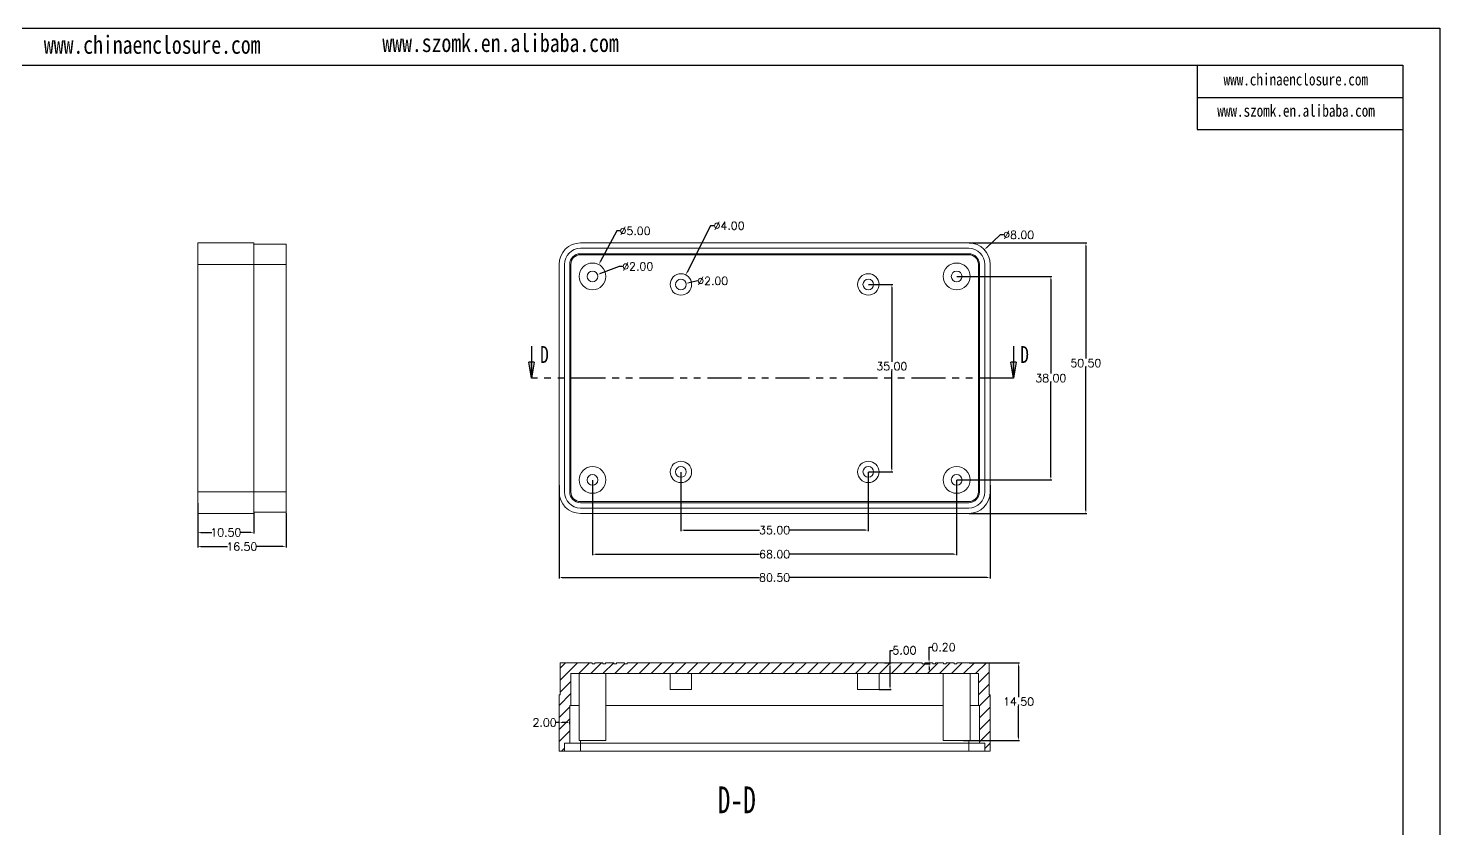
# Model space of a CAD drawing. Header units: inches. Extents: x 2300 to 3202, y 573 to 863.
# Drawn here: x 2447.3 to 2710.8, y 713.8 to 863.3 of the extents above; entities that cross this region are included whole.
import ezdxf

# ---------------------------------------------------------------- set-up
doc = ezdxf.new("R2010")
doc.units = ezdxf.units.IN
doc.linetypes.add('PHANTOM', pattern=[12.7, 6.35, -1.27, 1.27, -1.27, 1.27, -1.27])
doc.layers.add('10', color=7, linetype='Continuous')
doc.layers.add('文字', color=81, linetype='Continuous')
doc.styles.add('SLDTEXTSTYLE0', font='TXT', dxfattribs={"width": 0.75})
doc.styles.add('SLDTEXTSTYLE6', font='TXT', dxfattribs={"width": 0.7})
doc.styles.get("Standard").update_dxf_attribs({"font": 'txt', "bigfont": 'gbcbig.shx'})
doc.styles.add('宋体', font='', dxfattribs={"width": 0.8, "height": 3.5})
doc.styles.get('宋体').set_extended_font_data('SimSun')
doc.dimstyles.new('2', dxfattribs={"dimtxt": 1.5, "dimasz": 0.6, "dimexe": 0.18, "dimexo": 0.0625, "dimgap": 0.09, "dimtad": 0, "dimtih": 1, "dimtoh": 1, "dimzin": 0, "dimdsep": 46, "dimtxsty": 'Standard', "dimcen": 0, "dimadec": 0, "dimazin": 2, "dimtfac": 1, "dimtofl": 0, "dimtmove": 0, "dimatfit": 3, "dimfxl": 1, "dimtolj": 1, "dimtzin": 0, "dimarcsym": 0})

# ---------------------------------------------------------------- blocks, each defined once
blk = doc.blocks.new('_CLOSED')
at = {"color": 0, "linetype": 'ByBlock', "lineweight": -2}
for p, q in [((-1, 0.166667), (0, 0)), ((-1, 0.166667), (-1, -0.166667)), ((0, 0), (-1, -0.166667)), ((0, 0), (-1, 0))]:
    blk.add_line(p, q, dxfattribs=at)
blk = doc.blocks.new('*D159')
at = {"color": 0, "lineweight": -2}
for p, q in [((2478.9, 772.65), (2478.9, 766.33)), ((2495.4, 772.85), (2495.4, 766.33)), ((2479.5, 766.51), (2484.44, 766.51)), ((2494.8, 766.51), (2489.87, 766.51))]:
    blk.add_line(p, q, dxfattribs=at)
at = {"color": 0}
for points in [[(2479.5, 766.61), (2479.5, 766.41), (2478.9, 766.51)], [(2494.8, 766.61), (2494.8, 766.41), (2495.4, 766.51)]]:
    blk.add_solid(points, dxfattribs=at)
at = {"layer": 'Defpoints', "color": 0}
for p in [(2478.9, 772.72), (2495.4, 772.92), (2495.4, 766.51)]:
    blk.add_point(p, dxfattribs=at)
at = {"color": 0, "insert": (2487.15, 766.51), "char_height": 1.5, "attachment_point": 5}
blk.add_mtext('\\A1;16.50', dxfattribs=at)
blk = doc.blocks.new('*D166')
at = {"color": 0, "lineweight": -2}
for p, q in [((2478.9, 774.65), (2478.9, 768.99)), ((2489.4, 772.85), (2489.4, 768.99)), ((2479.5, 769.17), (2481.56, 769.17)), ((2488.8, 769.17), (2486.74, 769.17))]:
    blk.add_line(p, q, dxfattribs=at)
at = {"color": 0}
for points in [[(2479.5, 769.27), (2479.5, 769.07), (2478.9, 769.17)], [(2488.8, 769.27), (2488.8, 769.07), (2489.4, 769.17)]]:
    blk.add_solid(points, dxfattribs=at)
at = {"layer": 'Defpoints', "color": 0}
for p in [(2478.9, 774.72), (2489.4, 772.92), (2478.9, 769.17)]:
    blk.add_point(p, dxfattribs=at)
at = {"color": 0, "insert": (2484.15, 769.17), "char_height": 1.5, "attachment_point": 5}
blk.add_mtext('\\A1;10.50', dxfattribs=at)
blk = doc.blocks.new('*D167')
at = {"color": 0, "lineweight": -2}
for p, q in [((2608.19, 744.81), (2608.19, 747.14)), ((2608.19, 747.14), (2608.79, 747.14)), ((2607.16, 744.81), (2608.37, 744.81)), ((2608.19, 740.41), (2608.19, 744.21)), ((2606.19, 739.81), (2608.37, 739.81))]:
    blk.add_line(p, q, dxfattribs=at)
at = {"color": 0}
for points in [[(2608.09, 744.21), (2608.29, 744.21), (2608.19, 744.81)], [(2608.09, 740.41), (2608.29, 740.41), (2608.19, 739.81)]]:
    blk.add_solid(points, dxfattribs=at)
at = {"layer": 'Defpoints', "color": 0}
for p in [(2607.1, 744.81), (2608.19, 744.81), (2606.13, 739.81)]:
    blk.add_point(p, dxfattribs=at)
at = {"color": 0, "insert": (2610.88, 747.14), "char_height": 1.5, "attachment_point": 5}
blk.add_mtext('\\A1;5.00', dxfattribs=at)
blk = doc.blocks.new('*D168')
at = {"color": 0, "lineweight": -2}
for p, q in [((2615.48, 745.41), (2615.48, 747.73)), ((2615.48, 747.73), (2616.08, 747.73)), ((2614.74, 744.61), (2615.66, 744.61)), ((2615.3, 744.81), (2615.66, 744.81)), ((2615.48, 744.01), (2615.48, 743.41))]:
    blk.add_line(p, q, dxfattribs=at)
at = {"color": 0}
for points in [[(2615.38, 745.41), (2615.58, 745.41), (2615.48, 744.81)], [(2615.38, 744.01), (2615.58, 744.01), (2615.48, 744.61)]]:
    blk.add_solid(points, dxfattribs=at)
at = {"layer": 'Defpoints', "color": 0}
for p in [(2614.68, 744.61), (2615.24, 744.81), (2615.48, 744.81)]:
    blk.add_point(p, dxfattribs=at)
at = {"color": 0, "insert": (2618.17, 747.73), "char_height": 1.5, "attachment_point": 5}
blk.add_mtext('\\A1;0.20', dxfattribs=at)
blk = doc.blocks.new('*D169')
at = {"color": 0, "lineweight": -2}
for p, q in [((2622.97, 744.81), (2632.37, 744.81)), ((2632.19, 744.21), (2632.19, 738.4)), ((2632.19, 730.91), (2632.19, 736.72)), ((2621.91, 730.31), (2632.37, 730.31))]:
    blk.add_line(p, q, dxfattribs=at)
at = {"color": 0}
for points in [[(2632.09, 744.21), (2632.29, 744.21), (2632.19, 744.81)], [(2632.09, 730.91), (2632.29, 730.91), (2632.19, 730.31)]]:
    blk.add_solid(points, dxfattribs=at)
at = {"layer": 'Defpoints', "color": 0}
for p in [(2622.91, 744.81), (2632.19, 744.81), (2621.85, 730.31)]:
    blk.add_point(p, dxfattribs=at)
at = {"color": 0, "insert": (2632.19, 737.56), "char_height": 1.5, "attachment_point": 5}
blk.add_mtext('\\A1;14.50', dxfattribs=at)
blk = doc.blocks.new('*D170')
at = {"color": 0, "lineweight": -2}
for p, q in [((2552.63, 778.9), (2552.63, 764.91)), ((2620.63, 778.9), (2620.63, 764.91)), ((2553.23, 765.09), (2583.79, 765.09)), ((2620.03, 765.09), (2589.47, 765.09))]:
    blk.add_line(p, q, dxfattribs=at)
at = {"color": 0}
for points in [[(2553.23, 765.19), (2553.23, 764.99), (2552.63, 765.09)], [(2620.03, 765.19), (2620.03, 764.99), (2620.63, 765.09)]]:
    blk.add_solid(points, dxfattribs=at)
at = {"layer": 'Defpoints', "color": 0}
for p in [(2552.63, 778.97), (2620.63, 778.97), (2620.63, 765.09)]:
    blk.add_point(p, dxfattribs=at)
at = {"color": 0, "insert": (2586.63, 765.09), "char_height": 1.5, "attachment_point": 5}
blk.add_mtext('\\A1;68.00', dxfattribs=at)
blk = doc.blocks.new('*D171')
at = {"color": 0, "lineweight": -2}
for p, q in [((2569.13, 780.4), (2569.13, 769.41)), ((2604.13, 780.4), (2604.13, 769.41)), ((2569.73, 769.59), (2583.79, 769.59)), ((2603.53, 769.59), (2589.47, 769.59))]:
    blk.add_line(p, q, dxfattribs=at)
at = {"color": 0}
for points in [[(2569.73, 769.69), (2569.73, 769.49), (2569.13, 769.59)], [(2603.53, 769.69), (2603.53, 769.49), (2604.13, 769.59)]]:
    blk.add_solid(points, dxfattribs=at)
at = {"layer": 'Defpoints', "color": 0}
for p in [(2569.13, 780.47), (2604.13, 780.47), (2604.13, 769.59)]:
    blk.add_point(p, dxfattribs=at)
at = {"color": 0, "insert": (2586.63, 769.59), "char_height": 1.5, "attachment_point": 5}
blk.add_mtext('\\A1;35.00', dxfattribs=at)
blk = doc.blocks.new('*D172')
at = {"color": 0, "lineweight": -2}
for p, q in [((2620.69, 816.97), (2638.4, 816.97)), ((2638.22, 816.37), (2638.22, 798.81)), ((2638.22, 779.57), (2638.22, 797.13)), ((2620.69, 778.97), (2638.4, 778.97))]:
    blk.add_line(p, q, dxfattribs=at)
at = {"color": 0}
for points in [[(2638.12, 816.37), (2638.32, 816.37), (2638.22, 816.97)], [(2638.12, 779.57), (2638.32, 779.57), (2638.22, 778.97)]]:
    blk.add_solid(points, dxfattribs=at)
at = {"layer": 'Defpoints', "color": 0}
for p in [(2620.63, 816.97), (2638.22, 816.97), (2620.63, 778.97)]:
    blk.add_point(p, dxfattribs=at)
at = {"color": 0, "insert": (2638.22, 797.97), "char_height": 1.5, "attachment_point": 5}
blk.add_mtext('\\A1;38.00', dxfattribs=at)
blk = doc.blocks.new('*D173')
at = {"color": 0, "lineweight": -2}
for p, q in [((2604.19, 815.47), (2608.71, 815.47)), ((2608.53, 814.87), (2608.53, 801.02)), ((2608.53, 781.07), (2608.53, 799.34)), ((2604.19, 780.47), (2608.71, 780.47))]:
    blk.add_line(p, q, dxfattribs=at)
at = {"color": 0}
for points in [[(2608.43, 814.87), (2608.63, 814.87), (2608.53, 815.47)], [(2608.43, 781.07), (2608.63, 781.07), (2608.53, 780.47)]]:
    blk.add_solid(points, dxfattribs=at)
at = {"layer": 'Defpoints', "color": 0}
for p in [(2604.13, 815.47), (2608.53, 815.47), (2604.13, 780.47)]:
    blk.add_point(p, dxfattribs=at)
at = {"color": 0, "insert": (2608.53, 800.18), "char_height": 1.5, "attachment_point": 5}
blk.add_mtext('\\A1;35.00', dxfattribs=at)
blk = doc.blocks.new('*D174')
at = {"color": 0, "lineweight": -2}
for p, q in [((2557.14, 825.47), (2554.08, 819.7)), ((2557.74, 825.47), (2557.14, 825.47))]:
    blk.add_line(p, q, dxfattribs=at)
at = {"color": 0}
blk.add_solid([(2554, 819.75), (2554.17, 819.66), (2553.8, 819.17)], dxfattribs=at)
at = {"layer": 'Defpoints', "color": 0}
for p in [(2553.8, 819.17), (2551.46, 814.76)]:
    blk.add_point(p, dxfattribs=at)
at = {"color": 0, "insert": (2560.58, 825.47), "char_height": 1.5, "attachment_point": 5}
blk.add_mtext('\\A1;∅5.00', dxfattribs=at)
blk = doc.blocks.new('*D175')
at = {"color": 0, "lineweight": -2}
for p, q in [((2557.63, 818.83), (2554.13, 817.52)), ((2558.23, 818.83), (2557.63, 818.83))]:
    blk.add_line(p, q, dxfattribs=at)
at = {"color": 0}
blk.add_solid([(2554.1, 817.62), (2554.17, 817.43), (2553.57, 817.31)], dxfattribs=at)
at = {"layer": 'Defpoints', "color": 0}
for p in [(2553.57, 817.31), (2551.69, 816.62)]:
    blk.add_point(p, dxfattribs=at)
at = {"color": 0, "insert": (2561.07, 818.83), "char_height": 1.5, "attachment_point": 5}
blk.add_mtext('\\A1;∅2.00', dxfattribs=at)
blk = doc.blocks.new('*D176')
at = {"color": 0, "lineweight": -2}
for p, q in [((2574.69, 826.44), (2570.31, 817.79)), ((2575.29, 826.44), (2574.69, 826.44))]:
    blk.add_line(p, q, dxfattribs=at)
at = {"color": 0}
blk.add_solid([(2570.22, 817.83), (2570.4, 817.74), (2570.04, 817.25)], dxfattribs=at)
at = {"layer": 'Defpoints', "color": 0}
for p in [(2570.04, 817.25), (2568.23, 813.68)]:
    blk.add_point(p, dxfattribs=at)
at = {"color": 0, "insert": (2578.13, 826.44), "char_height": 1.5, "attachment_point": 5}
blk.add_mtext('\\A1;∅4.00', dxfattribs=at)
blk = doc.blocks.new('*D177')
at = {"color": 0, "lineweight": -2}
blk.add_line((2572.23, 816.12), (2570.7, 815.8), dxfattribs=at)
at = {"color": 0}
blk.add_solid([(2570.68, 815.9), (2570.72, 815.7), (2570.11, 815.67)], dxfattribs=at)
at = {"layer": 'Defpoints', "color": 0}
for p in [(2568.15, 815.26), (2570.11, 815.67)]:
    blk.add_point(p, dxfattribs=at)
at = {"color": 0, "insert": (2575.07, 816.12), "char_height": 1.5, "attachment_point": 5}
blk.add_mtext('\\A1;∅2.00', dxfattribs=at)
blk = doc.blocks.new('*D178')
at = {"color": 0, "lineweight": -2}
for p, q in [((2546.38, 777.96), (2546.38, 760.56)), ((2626.88, 777.96), (2626.88, 760.56)), ((2546.98, 760.74), (2583.79, 760.74)), ((2626.28, 760.74), (2589.47, 760.74))]:
    blk.add_line(p, q, dxfattribs=at)
at = {"color": 0}
for points in [[(2546.98, 760.84), (2546.98, 760.64), (2546.38, 760.74)], [(2626.28, 760.84), (2626.28, 760.64), (2626.88, 760.74)]]:
    blk.add_solid(points, dxfattribs=at)
at = {"layer": 'Defpoints', "color": 0}
for p in [(2546.38, 778.02), (2626.88, 778.02), (2626.88, 760.74)]:
    blk.add_point(p, dxfattribs=at)
at = {"color": 0, "insert": (2586.63, 760.74), "char_height": 1.5, "attachment_point": 5}
blk.add_mtext('\\A1;80.50', dxfattribs=at)
blk = doc.blocks.new('*D179')
at = {"color": 0, "lineweight": -2}
for p, q in [((2622.94, 823.22), (2644.94, 823.22)), ((2644.76, 822.62), (2644.76, 801.63)), ((2644.76, 773.32), (2644.76, 799.95)), ((2622.94, 772.72), (2644.94, 772.72))]:
    blk.add_line(p, q, dxfattribs=at)
at = {"color": 0}
for points in [[(2644.66, 822.62), (2644.86, 822.62), (2644.76, 823.22)], [(2644.66, 773.32), (2644.86, 773.32), (2644.76, 772.72)]]:
    blk.add_solid(points, dxfattribs=at)
at = {"layer": 'Defpoints', "color": 0}
for p in [(2622.88, 823.22), (2644.76, 823.22), (2622.88, 772.72)]:
    blk.add_point(p, dxfattribs=at)
at = {"color": 0, "insert": (2644.76, 800.79), "char_height": 1.5, "attachment_point": 5}
blk.add_mtext('\\A1;50.50', dxfattribs=at)
blk = doc.blocks.new('*D180')
at = {"color": 0, "lineweight": -2}
for p, q in [((2546.38, 733.66), (2545.78, 733.66)), ((2546.38, 733.63), (2546.38, 733.84)), ((2547.78, 733.66), (2546.98, 733.66)), ((2548.38, 733.38), (2548.38, 733.84))]:
    blk.add_line(p, q, dxfattribs=at)
at = {"color": 0}
for points in [[(2546.98, 733.76), (2546.98, 733.56), (2546.38, 733.66)], [(2547.78, 733.76), (2547.78, 733.56), (2548.38, 733.66)]]:
    blk.add_solid(points, dxfattribs=at)
at = {"layer": 'Defpoints', "color": 0}
for p in [(2546.38, 733.66), (2546.38, 733.56), (2548.38, 733.31)]:
    blk.add_point(p, dxfattribs=at)
at = {"color": 0, "insert": (2543.69, 733.66), "char_height": 1.5, "attachment_point": 5}
blk.add_mtext('\\A1;2.00', dxfattribs=at)
blk = doc.blocks.new('*D196')
at = {"color": 0, "lineweight": -2}
for p, q in [((2628.77, 824.73), (2626.24, 822.36)), ((2629.37, 824.73), (2628.77, 824.73))]:
    blk.add_line(p, q, dxfattribs=at)
at = {"color": 0}
blk.add_solid([(2626.17, 822.43), (2626.31, 822.29), (2625.8, 821.95)], dxfattribs=at)
at = {"layer": 'Defpoints', "color": 0}
for p in [(2625.8, 821.95), (2619.96, 816.48)]:
    blk.add_point(p, dxfattribs=at)
at = {"color": 0, "insert": (2632.21, 824.73), "char_height": 1.5, "attachment_point": 5}
blk.add_mtext('\\A1;∅8.00', dxfattribs=at)

msp = doc.modelspace()

# ---------------------------------------------------------------- hatches: boundary and pattern name
at = {"linetype": 'Continuous', "lineweight": 0}
h = msp.add_hatch(dxfattribs=at)
h.set_pattern_fill('ANSI31', color=4, scale=0.5, style=0)
h.paths.add_polyline_path([(2624.682, 742.814), (2624.682, 736.814), (2624.882, 736.814), (2624.882, 729.814), (2625.882, 729.814), (2625.882, 728.314), (2626.882, 728.314), (2626.882, 738.814), (2626.682, 738.814), (2626.682, 744.814), (2620.682, 744.814), (2620.682, 744.614), (2620.182, 744.614), (2620.182, 744.814), (2618.682, 744.814), (2618.682, 744.614), (2618.182, 744.614), (2618.182, 744.814), (2616.682, 744.814), (2616.682, 744.614), (2616.182, 744.614), (2616.182, 744.814), (2614.682, 744.814), (2614.682, 744.614), (2614.182, 744.614), (2614.182, 744.814), (2559.082, 744.814), (2559.082, 744.614), (2558.582, 744.614), (2558.582, 744.814), (2557.082, 744.814), (2557.082, 744.614), (2556.582, 744.614), (2556.582, 744.814), (2555.082, 744.814), (2555.082, 744.614), (2554.582, 744.614), (2554.582, 744.814), (2553.082, 744.814), (2553.082, 744.614), (2552.582, 744.614), (2552.582, 744.814), (2546.582, 744.814), (2546.582, 738.814), (2546.382, 738.814), (2546.382, 728.314), (2547.382, 728.314), (2547.382, 729.814), (2548.382, 729.814), (2548.382, 736.814), (2548.582, 736.814), (2548.582, 742.814)], flags=0)

# ---------------------------------------------------------------- linework, layer by layer
for p, q in [((2300.197, 863.315), (2710.847, 863.315)), ((2710.847, 863.315), (2710.847, 572.957)), ((2310.823, 856.402), (2703.934, 856.402)), ((2665.526, 856.402), (2665.526, 844.4)), ((2703.934, 856.402), (2703.934, 579.87)), ((2665.526, 850.401), (2703.934, 850.401)), ((2665.526, 844.4), (2703.934, 844.4))]:
    msp.add_line(p, q)
at = {"color": 7, "linetype": 'Continuous', "lineweight": 15}
for p, q in [((2478.903, 823.216), (2489.403, 823.216)), ((2478.903, 819.216), (2478.903, 823.216)), ((2489.403, 823.216), (2489.403, 819.216)), ((2489.403, 823.016), (2495.403, 823.016)), ((2495.403, 823.016), (2495.403, 819.216)), ((2550.382, 823.216), (2622.882, 823.216)), ((2622.882, 822.216), (2550.382, 822.216)), ((2622.882, 821.216), (2550.382, 821.216)), ((2550.382, 821.016), (2622.882, 821.016)), ((2489.403, 819.216), (2478.903, 819.216)), ((2478.903, 819.216), (2478.903, 776.716)), ((2489.403, 819.216), (2489.403, 776.716)), ((2489.403, 819.216), (2495.403, 819.216)), ((2495.403, 819.216), (2495.403, 776.716)), ((2546.382, 776.716), (2546.382, 819.216)), ((2547.382, 819.216), (2547.382, 776.716)), ((2548.382, 819.216), (2548.382, 776.716)), ((2548.582, 776.716), (2548.582, 819.216)), ((2624.682, 819.216), (2624.682, 776.716)), ((2624.882, 776.716), (2624.882, 819.216)), ((2625.882, 776.716), (2625.882, 819.216)), ((2626.882, 819.216), (2626.882, 776.716)), ((2478.903, 772.716), (2478.903, 776.716)), ((2478.903, 776.716), (2489.403, 776.716)), ((2489.403, 776.716), (2489.403, 772.716)), ((2489.403, 776.716), (2495.403, 776.716)), ((2495.403, 776.716), (2495.403, 772.916)), ((2489.403, 772.716), (2478.903, 772.716)), ((2489.403, 772.916), (2495.403, 772.916)), ((2622.882, 774.916), (2550.382, 774.916)), ((2550.382, 774.716), (2622.882, 774.716)), ((2550.382, 773.716), (2622.882, 773.716)), ((2622.882, 772.716), (2550.382, 772.716)), ((2546.582, 744.814), (2546.582, 738.814)), ((2546.582, 744.814), (2552.582, 744.814)), ((2552.582, 744.614), (2552.582, 744.814)), ((2553.082, 744.614), (2552.582, 744.614)), ((2553.082, 744.814), (2553.082, 744.614)), ((2553.082, 744.814), (2554.582, 744.814)), ((2554.582, 744.614), (2554.582, 744.814)), ((2555.082, 744.614), (2554.582, 744.614)), ((2555.082, 744.814), (2556.582, 744.814)), ((2555.082, 744.814), (2555.082, 744.614)), ((2556.582, 744.614), (2556.582, 744.814)), ((2557.082, 744.614), (2556.582, 744.614)), ((2557.082, 744.814), (2557.082, 744.614)), ((2557.082, 744.814), (2558.582, 744.814)), ((2558.582, 744.614), (2558.582, 744.814)), ((2559.082, 744.614), (2558.582, 744.614)), ((2559.082, 744.814), (2559.082, 744.614)), ((2559.082, 744.814), (2614.182, 744.814)), ((2614.182, 744.814), (2614.182, 744.614)), ((2614.682, 744.614), (2614.182, 744.614)), ((2614.682, 744.814), (2616.182, 744.814)), ((2614.682, 744.614), (2614.682, 744.814)), ((2616.182, 744.814), (2616.182, 744.614)), ((2616.682, 744.614), (2616.182, 744.614)), ((2616.682, 744.814), (2618.182, 744.814)), ((2616.682, 744.614), (2616.682, 744.814)), ((2618.182, 744.814), (2618.182, 744.614)), ((2618.682, 744.614), (2618.182, 744.614)), ((2618.682, 744.614), (2618.682, 744.814)), ((2618.682, 744.814), (2620.182, 744.814)), ((2620.182, 744.814), (2620.182, 744.614)), ((2620.682, 744.614), (2620.182, 744.614)), ((2620.682, 744.614), (2620.682, 744.814)), ((2620.682, 744.814), (2626.682, 744.814)), ((2626.682, 738.814), (2626.682, 744.814)), ((2548.582, 742.814), (2624.682, 742.814)), ((2548.582, 742.814), (2548.582, 736.814)), ((2550.132, 742.814), (2550.132, 730.314)), ((2555.132, 730.314), (2555.132, 742.814)), ((2567.132, 742.814), (2567.132, 739.814)), ((2571.132, 739.814), (2571.132, 742.814)), ((2602.132, 742.814), (2602.132, 739.814)), ((2606.132, 739.814), (2606.132, 742.814)), ((2618.132, 742.814), (2618.132, 730.314)), ((2623.132, 730.314), (2623.132, 742.814)), ((2624.682, 736.814), (2624.682, 742.814)), ((2546.382, 728.314), (2546.382, 738.814)), ((2546.582, 738.814), (2546.382, 738.814)), ((2567.132, 739.814), (2571.132, 739.814)), ((2602.132, 739.814), (2606.132, 739.814)), ((2626.882, 738.814), (2626.682, 738.814)), ((2626.882, 738.814), (2626.882, 728.314)), ((2548.582, 736.814), (2548.382, 736.814)), ((2548.382, 729.814), (2548.382, 736.814)), ((2550.132, 736.814), (2548.582, 736.814)), ((2618.132, 736.814), (2555.132, 736.814)), ((2624.682, 736.814), (2623.132, 736.814)), ((2624.882, 736.814), (2624.682, 736.814)), ((2624.882, 736.814), (2624.882, 729.814)), ((2550.132, 730.314), (2555.132, 730.314)), ((2618.132, 730.314), (2623.132, 730.314)), ((2546.382, 728.314), (2547.382, 728.314)), ((2547.382, 729.814), (2548.382, 729.814)), ((2547.382, 729.814), (2547.382, 728.314)), ((2547.382, 728.314), (2550.382, 728.314)), ((2548.382, 729.814), (2550.382, 729.814)), ((2550.382, 729.814), (2550.382, 728.314)), ((2550.382, 729.814), (2622.882, 729.814)), ((2550.382, 728.314), (2622.882, 728.314)), ((2622.882, 729.814), (2624.882, 729.814)), ((2622.882, 729.814), (2622.882, 728.314)), ((2622.882, 728.314), (2625.882, 728.314)), ((2624.882, 729.814), (2625.882, 729.814)), ((2625.882, 728.314), (2625.882, 729.814)), ((2625.882, 728.314), (2626.882, 728.314))]:
    msp.add_line(p, q, dxfattribs=at)
at = {"color": 7, "linetype": 'Continuous', "lineweight": 30}
for p, q in [((2541.24, 803.966), (2541.24, 797.966)), ((2631.236, 803.966), (2631.236, 797.966))]:
    msp.add_line(p, q, dxfattribs=at)
at = {"color": 1, "linetype": 'PHANTOM', "lineweight": 30}
msp.add_line((2631.236, 797.966), (2541.24, 797.966), dxfattribs=at)
at = {"color": 8, "linetype": 'Continuous', "lineweight": 15}
for p, q in [((2550.382, 729.814), (2550.382, 730.314)), ((2622.882, 730.314), (2622.882, 729.814))]:
    msp.add_line(p, q, dxfattribs=at)
at = {"color": 7, "linetype": 'Continuous', "lineweight": 15}
for centre, radius in [((2552.632, 816.966), 2.5), ((2552.632, 816.966), 1), ((2569.132, 815.466), 2), ((2604.132, 815.466), 2), ((2620.632, 816.966), 2.5), ((2620.632, 816.966), 1), ((2569.132, 815.466), 1), ((2604.132, 815.466), 0.998), ((2552.632, 778.966), 2.5), ((2569.132, 780.466), 2), ((2569.132, 780.466), 1), ((2604.132, 780.466), 2), ((2604.132, 780.466), 0.998), ((2620.632, 778.966), 2.5), ((2552.632, 778.966), 1), ((2620.632, 778.966), 1)]:
    msp.add_circle(centre, radius, dxfattribs=at)
for centre, radius, start, end in [((2550.382, 819.216), 4, 90, 180), ((2622.882, 819.216), 4, 0, 90), ((2550.382, 819.216), 3, 90, 180), ((2550.382, 819.216), 2, 90, 180), ((2550.382, 819.216), 1.8, 90, 180), ((2622.882, 819.216), 3, 0, 90), ((2622.882, 819.216), 2, 0, 90), ((2622.882, 819.216), 1.8, 0, 90), ((2550.382, 776.716), 4, 180, 270), ((2550.382, 776.716), 3, 180, 270), ((2550.382, 776.716), 2, 180, 270), ((2550.382, 776.716), 1.8, 180, 270), ((2622.882, 776.716), 4, 270, 0), ((2622.882, 776.716), 3, 270, 0), ((2622.882, 776.716), 2, 270, 0), ((2622.882, 776.716), 1.8, 270, 0)]:
    msp.add_arc(centre, radius, start, end, dxfattribs=at)

# ---------------------------------------------------------------- block references
at = {"color": 7, "linetype": 'Continuous', "lineweight": 30, "xscale": 3, "yscale": 3, "zscale": 0.5, "rotation": 270}
for p in [(2541.24, 797.966), (2631.236, 797.966)]:
    msp.add_blockref('_CLOSED', p, dxfattribs=at)

# ---------------------------------------------------------------- texts
at = {"color": 7, "linetype": 'Continuous', "char_height": 3.175, "attachment_point": 1, "style": 'SLDTEXTSTYLE0'}
for insert in [(2542.844, 803.966), (2632.494, 803.966)]:
    msp.add_mtext('D', dxfattribs=dict(at, insert=insert))
at = {"layer": '10', "color": 0, "insert": (2579.562, 721.724), "char_height": 5, "attachment_point": 2, "style": 'SLDTEXTSTYLE6'}
msp.add_mtext('D-D', dxfattribs=at)
at = {"layer": '文字', "color": 0, "attachment_point": 1, "style": '宋体'}
for s, insert, char_height, width in [('www.chinaenclosure.com', (2450.17, 861.922), 3.37984, 59.38046), ('www.szomk.en.alibaba.com', (2513.387, 862.256), 3.37984, 59.38046), ('www.chinaenclosure.com', (2670.474, 854.882), 2.25322, 39.58698), ('www.szomk.en.alibaba.com', (2669.297, 849.047), 2.25322, 39.58698)]:
    msp.add_mtext(s, dxfattribs=dict(at, insert=insert, char_height=char_height, width=width))

# ---------------------------------------------------------------- dimensions: what is measured, and where the dimension line sits
for p1, p2, picture, middle in [((2551.461, 814.757), (2553.803, 819.174), '*D174', (2560.577, 825.465)), ((2568.229, 813.681), (2570.035, 817.25), '*D176', (2578.13, 826.443)), ((2619.963, 816.48), (2625.801, 821.951), '*D196', (2632.212, 824.734)), ((2551.695, 816.616), (2553.569, 817.315), '*D175', (2561.069, 818.827)), ((2568.154, 815.258), (2570.11, 815.673), '*D177', (2572.228, 816.123))]:
    dim = msp.add_diameter_dim_2p(p1=p1, p2=p2, dimstyle='2')
    dim.commit()
    dim.dimension.update_dxf_attribs({"geometry": picture, "text_midpoint": middle, "dimtype": 163})
for base, p1, p2, picture, middle in [((2644.76, 823.216), (2622.882, 772.716), (2622.882, 823.216), '*D179', (2644.76, 800.795)), ((2608.531, 815.466), (2604.132, 780.466), (2604.132, 815.466), '*D173', (2608.531, 800.183)), ((2615.478, 744.814), (2614.682, 744.614), (2615.237, 744.814), '*D168', (2618.168, 747.727)), ((2608.194, 744.814), (2606.132, 739.814), (2607.1, 744.814), '*D167', (2610.884, 747.138))]:
    dim = msp.add_linear_dim(base=base, p1=p1, p2=p2, angle=90, dimstyle='2')
    dim.commit()
    dim.dimension.update_dxf_attribs({"geometry": picture, "text_midpoint": middle, "dimtype": 160})
for base, p1, p2, picture, middle in [((2638.218, 816.966), (2620.632, 778.966), (2620.632, 816.966), '*D172', (2638.218, 797.966)), ((2632.186, 744.814), (2621.851, 730.314), (2622.907, 744.814), '*D169', (2632.186, 737.564))]:
    dim = msp.add_linear_dim(base=base, p1=p1, p2=p2, angle=90, dimstyle='2')
    dim.commit()
    dim.dimension.update_dxf_attribs({"geometry": picture, "text_midpoint": middle})
for base, p1, p2, picture, middle in [((2604.132, 769.593), (2569.132, 780.466), (2604.132, 780.466), '*D171', (2586.632, 769.593)), ((2626.882, 760.741), (2546.382, 778.018), (2626.882, 778.018), '*D178', (2586.632, 760.741)), ((2620.632, 765.093), (2552.632, 778.966), (2620.632, 778.966), '*D170', (2586.632, 765.093)), ((2546.382, 733.657), (2548.382, 733.314), (2546.382, 733.564), '*D180', (2543.692, 733.657))]:
    dim = msp.add_linear_dim(base=base, p1=p1, p2=p2, dimstyle='2')
    dim.commit()
    dim.dimension.update_dxf_attribs({"geometry": picture, "text_midpoint": middle})
for base, p1, p2, picture, middle in [((2478.903, 769.166), (2489.403, 772.916), (2478.903, 774.716), '*D166', (2484.153, 769.166)), ((2495.403, 766.509), (2478.903, 772.716), (2495.403, 772.916), '*D159', (2487.153, 766.509))]:
    dim = msp.add_linear_dim(base=base, p1=p1, p2=p2, dimstyle='2')
    dim.commit()
    dim.dimension.update_dxf_attribs({"geometry": picture, "text_midpoint": middle, "dimtype": 160})

doc.saveas('drawing.dxf')
